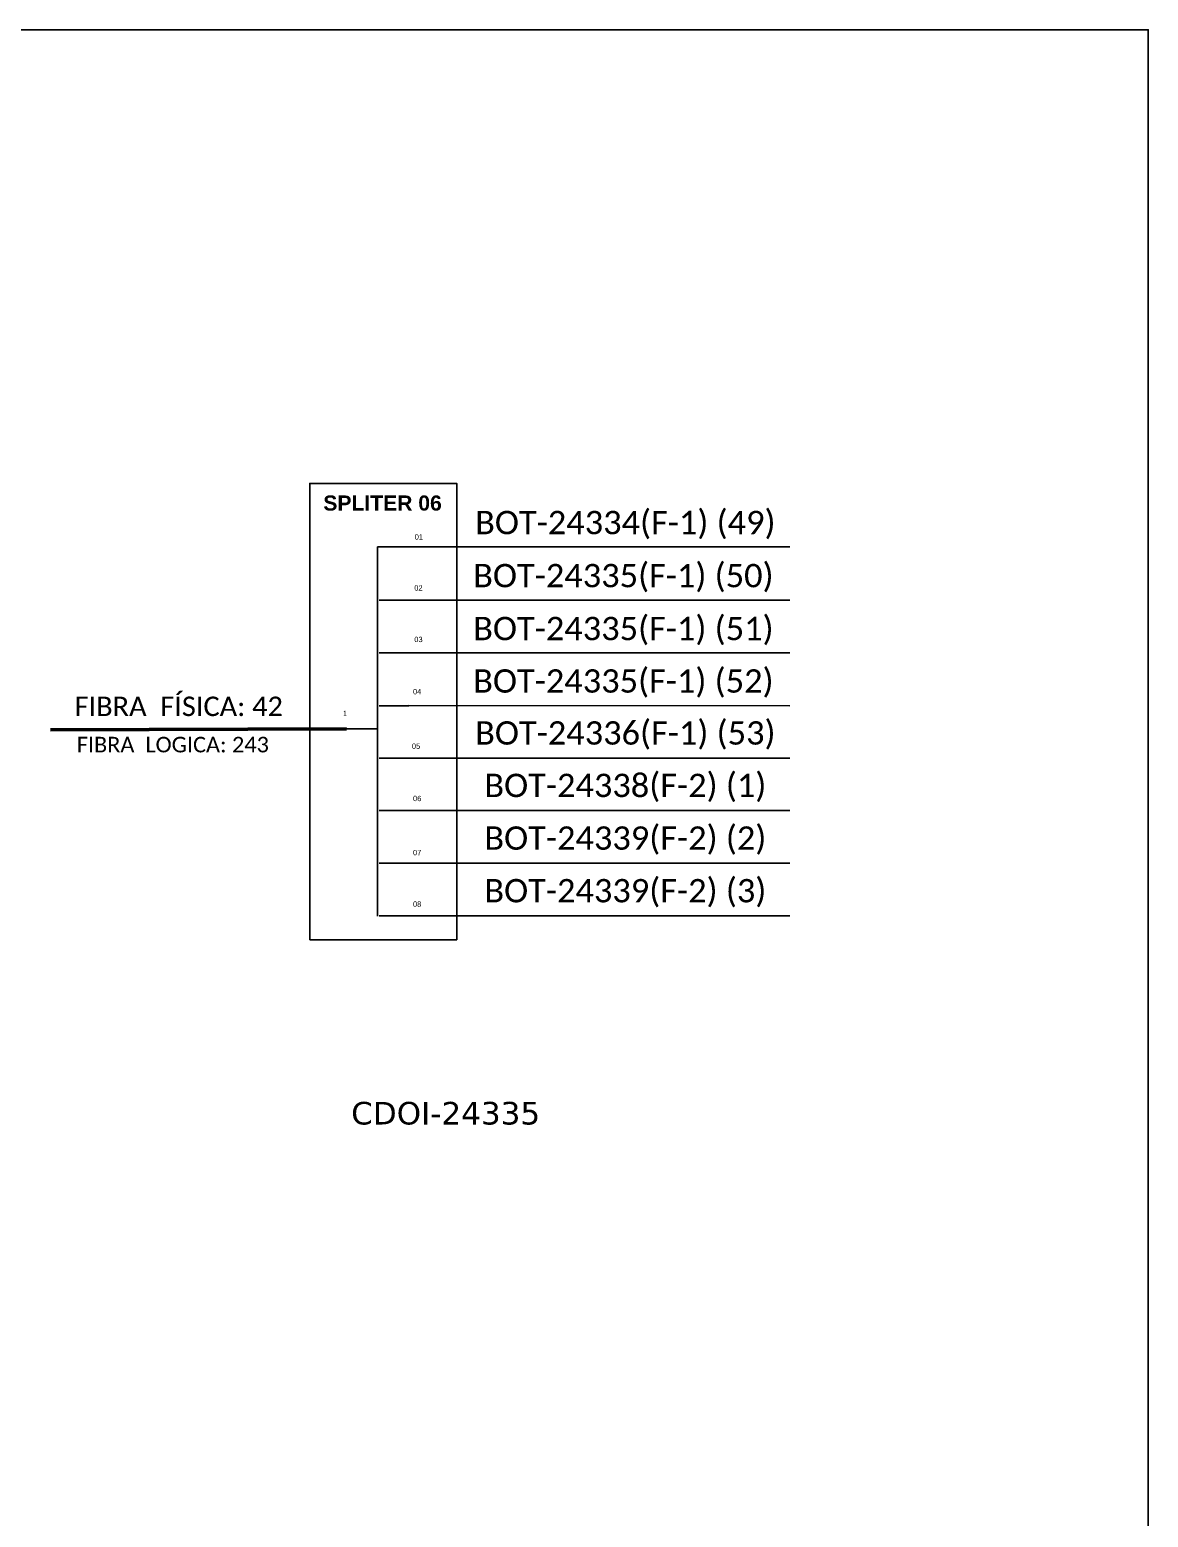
# Model space of a CAD drawing. Extents: x 890 to 4090, y 1694 to 3298.
# Drawn here: x 1514.3 to 1728.9, y 2002.5 to 2288.1 of the extents above; entities that cross this region are included whole.
import ezdxf
from ezdxf.enums import TextEntityAlignment as Align

# ---------------------------------------------------------------- set-up
doc = ezdxf.new("R2010")
doc.units = 0
doc.header["$MEASUREMENT"] = 0
doc.layers.get('0').update_dxf_attribs({"linetype": 'CONTINUOUS'})
doc.layers.add('40.1-ETIQUETAS', color=1, linetype='CONTINUOUS', lineweight=20)
doc.styles.add('MtXpl_Calibri', font='calibri.ttf')
doc.styles.add('siredit', font='verdana.ttf')

msp = doc.modelspace()

# ---------------------------------------------------------------- linework, layer by layer
at = {"color": 7, "linetype": 'Continuous'}
for p, q in [((1581.03, 2188.84, 1.63), (1581.03, 2117.92, 1.63)), ((1586.78, 2188.84, 1.63), (1581.03, 2188.84, 1.63)), ((1587.07, 2178.58, 1.63), (1581.32, 2178.58, 1.63)), ((1587.07, 2168.47, 1.63), (1581.32, 2168.47, 1.63)), ((1587.07, 2158.31, 1.63), (1581.32, 2158.31, 1.63)), ((1575.07, 2153.85, 1.63), (1581.01, 2153.85, 1.63)), ((1587.07, 2148.24, 1.63), (1581.32, 2148.24, 1.63)), ((1587.07, 2138.17, 1.63), (1581.32, 2138.17, 1.63)), ((1587.07, 2128.06, 1.63), (1581.32, 2128.06, 1.63)), ((1587.07, 2117.98, 1.63), (1581.32, 2117.98, 1.63))]:
    msp.add_line(p, q, dxfattribs=at)
at = {"color": 10, "linetype": 'Continuous'}
for p, q in [((1586.78, 2188.84, 1.63), (1660.18, 2188.82, 1.63)), ((1587.07, 2178.58, 1.63), (1660.18, 2178.56, 1.63)), ((1587.07, 2168.49, 1.63), (1660.18, 2168.47, 1.63)), ((1587.07, 2158.33, 1.63), (1660.18, 2158.31, 1.63)), ((1587.07, 2148.26, 1.63), (1660.18, 2148.24, 1.63)), ((1587.07, 2138.19, 1.63), (1660.18, 2138.17, 1.63)), ((1587.07, 2128.08, 1.63), (1660.18, 2128.06, 1.63)), ((1587.07, 2117.98, 1.63), (1660.18, 2117.95, 1.63))]:
    msp.add_line(p, q, dxfattribs=at)
at = {"color": 1, "linetype": 'Continuous', "lineweight": 60}
msp.add_line((1575.07, 2153.85, 1.63), (1518.26, 2153.67, 1.63), dxfattribs=at)
msp.add_lwpolyline([(890.38, 1694.07), (1728.95, 1694.07), (1728.95, 2288.07), (890.38, 2288.07), (890.38, 1694.07)])
at = {"color": 7, "elevation": 1.63}
msp.add_lwpolyline([(1568.02, 2113.37), (1596.24, 2113.37), (1596.24, 2201), (1568.02, 2201)], close=True, dxfattribs=at)

# ---------------------------------------------------------------- texts
at = {"color": 1, "linetype": 'Continuous', "style": 'MtXpl_Calibri'}
for s, p in [('BOT-24335(F-1) (50)', (1599.38, 2181.05, 1.63)), ('BOT-24335(F-1) (51)', (1599.38, 2170.89, 1.63)), ('BOT-24335(F-1) (52)', (1599.38, 2160.82, 1.63))]:
    msp.add_text(s, height=4.4801, dxfattribs=at).set_placement(p)
at = {"attachment_point": 5}
for s, insert, char_height, width in [('\\C10;\\fArial|b1|i0|c0|p34;\\H1x;SPLITER 06', (1582, 2197.2, 1.63), 2.8994, 28.2216), ('\\pt40.32101;{\\fCalibri|b0|i0|c0|p34;\\C7;BOT-24334(F-1) (49)}', (1628.59, 2192.99, 1.63), 4.4801, 66.8146), ('\\C7;\\fArial|b0|i0|;\\H1.0273588255048;01 ', (1588.97, 2190.71, 1.63), 2.8994, 5.8145), ('\\C7;\\fArial|b0|i0|;\\H1.0273588255048;02 ', (1588.89, 2180.91, 1.63), 2.8994, 6.1379), ('\\C7;\\fArial|b0|i0|;\\H1.0273588255048;03 ', (1588.89, 2171.03, 1.63), 2.8994, 5.6443), ('{\\fCalibri|b0|i0|c0|p34;\\C7;FIBRA  FÍSICA: 42}', (1542.88, 2158.17, 1.63), 3.7334, 56.4432), ('\\C7;\\fArial|b0|i0|;\\H1.0273588255048;04 ', (1588.64, 2161, 1.63), 2.8994, 6.1379), ('\\C7;\\fArial|b0|i0|;\\H1.0273588255048;1', (1574.8, 2156.83, 1.63), 2.8994, 2.8718), ('\\pt40.32101;{\\fCalibri|b0|i0|c0|p34;\\C7;BOT-24336(F-1) (53)}', (1628.59, 2152.6, 1.63), 4.4801, 66.8146), ('{\\fCalibri|b0|i0|c0|p34;\\C7;FIBRA  LOGICA: 243}', (1541.75, 2150.83, 1.63), 2.9869, 56.4432), ('\\C7;\\fArial|b0|i0|;\\H1.0273588255048;05 ', (1588.43, 2150.53, 1.63), 2.8994, 7.549), ('\\pt40.32101;{\\fCalibri|b0|i0|c0|p34;\\C7;BOT-24338(F-2) (1)}', (1628.59, 2142.53, 1.63), 4.4801, 66.8146), ('\\C7;\\fArial|b0|i0|;\\H1.0273588255048;06 ', (1588.64, 2140.5, 1.63), 2.8994, 6.1379), ('\\pt40.32101;{\\fCalibri|b0|i0|c0|p34;\\C7;BOT-24339(F-2) (2)}', (1628.59, 2132.42, 1.63), 4.4801, 66.8146), ('\\C7;\\fArial|b0|i0|;\\H1.0273588255048;07 ', (1588.64, 2130.11, 1.63), 2.8994, 6.1379), ('\\pt40.32101;{\\fCalibri|b0|i0|c0|p34;\\C7;BOT-24339(F-2) (3)}', (1628.59, 2122.32, 1.63), 4.4801, 66.8146), ('\\C7;\\fArial|b0|i0|;\\H1.0273588255048;08 ', (1588.64, 2120.23, 1.63), 2.8994, 6.1379)]:
    msp.add_mtext(s, dxfattribs=dict(at, insert=insert, char_height=char_height, width=width))
at = {"layer": '40.1-ETIQUETAS', "color": 1, "style": 'siredit'}
msp.add_text('CDOI-24335', height=4.34, dxfattribs=at).set_placement((1594.11, 2080.09), align=Align.MIDDLE_CENTER)

doc.saveas('drawing.dxf')
